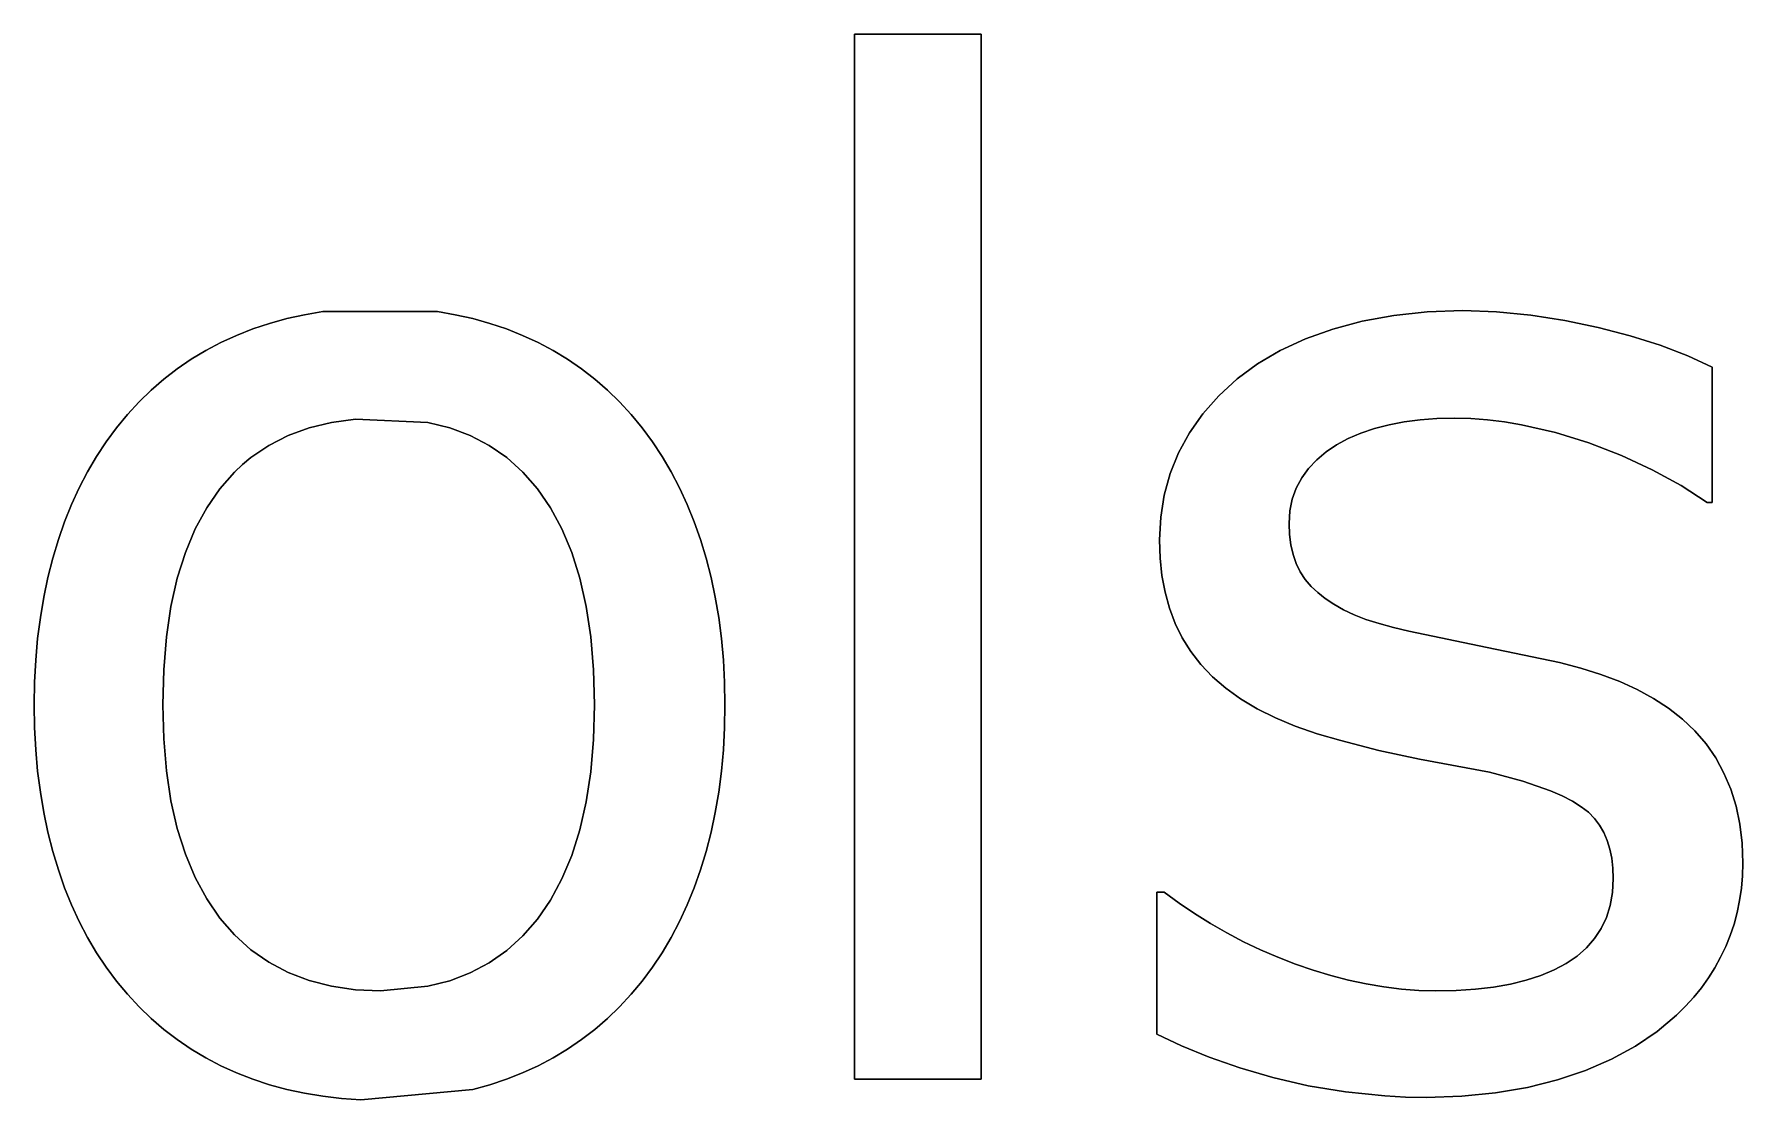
# Model space of a CAD drawing. Extents: x -216 to 0, y 0 to 300.
# Drawn here: x -78.54 to -59.69, y 88.72 to 100.47 of the extents above; entities that cross this region are included whole.
import ezdxf

# ---------------------------------------------------------------- set-up
doc = ezdxf.new("R2010")
doc.units = 0

msp = doc.modelspace()

# ---------------------------------------------------------------- linework, layer by layer
at = {"layer": 'layer0'}
for points in [[(-69.493, 100.469, 0), (-68.096, 100.469, 0)], [(-69.493, 88.943, 0), (-69.493, 100.469, 0)], [(-68.096, 100.469, 0), (-69.493, 100.469, 0)], [(-69.493, 100.469, 0), (-69.493, 88.943, 0)], [(-68.096, 100.469, 0), (-68.096, 88.943, 0)], [(-68.096, 88.943, 0), (-68.096, 100.469, 0)], [(-76.131, 97.218, 0), (-75.946, 97.279, 0)], [(-75.946, 97.279, 0), (-76.131, 97.218, 0)], [(-75.946, 97.279, 0), (-75.756, 97.332, 0)], [(-75.756, 97.332, 0), (-75.946, 97.279, 0)], [(-75.756, 97.332, 0), (-75.56, 97.375, 0)], [(-75.56, 97.375, 0), (-75.756, 97.332, 0)], [(-75.56, 97.375, 0), (-75.358, 97.409, 0)], [(-75.358, 97.409, 0), (-75.56, 97.375, 0)], [(-75.358, 97.409, 0), (-74.094, 97.409, 0)], [(-74.094, 97.409, 0), (-75.358, 97.409, 0)], [(-74.094, 97.409, 0), (-73.896, 97.375, 0)], [(-73.896, 97.375, 0), (-74.094, 97.409, 0)], [(-73.896, 97.375, 0), (-73.702, 97.332, 0)], [(-73.702, 97.332, 0), (-73.896, 97.375, 0)], [(-73.702, 97.332, 0), (-73.514, 97.279, 0)], [(-73.514, 97.279, 0), (-73.702, 97.332, 0)], [(-73.514, 97.279, 0), (-73.331, 97.218, 0)], [(-73.331, 97.218, 0), (-73.514, 97.279, 0)], [(-64.217, 97.216, 0), (-63.892, 97.303, 0)], [(-63.892, 97.303, 0), (-64.217, 97.216, 0)], [(-63.892, 97.303, 0), (-63.544, 97.367, 0)], [(-63.544, 97.367, 0), (-63.892, 97.303, 0)], [(-63.544, 97.367, 0), (-63.174, 97.407, 0)], [(-63.174, 97.407, 0), (-63.544, 97.367, 0)], [(-63.174, 97.407, 0), (-62.783, 97.421, 0)], [(-62.783, 97.421, 0), (-63.174, 97.407, 0)], [(-62.783, 97.421, 0), (-62.41, 97.408, 0)], [(-62.41, 97.408, 0), (-62.783, 97.421, 0)], [(-62.41, 97.408, 0), (-62.032, 97.371, 0)], [(-62.032, 97.371, 0), (-62.41, 97.408, 0)], [(-62.032, 97.371, 0), (-61.656, 97.312, 0)], [(-61.656, 97.312, 0), (-62.032, 97.371, 0)], [(-61.656, 97.312, 0), (-61.288, 97.235, 0)], [(-61.288, 97.235, 0), (-61.656, 97.312, 0)], [(-76.482, 97.068, 0), (-76.309, 97.147, 0)], [(-76.309, 97.147, 0), (-76.482, 97.068, 0)], [(-76.309, 97.147, 0), (-76.131, 97.218, 0)], [(-76.131, 97.218, 0), (-76.309, 97.147, 0)], [(-73.331, 97.218, 0), (-73.154, 97.147, 0)], [(-73.154, 97.147, 0), (-73.331, 97.218, 0)], [(-73.154, 97.147, 0), (-72.983, 97.068, 0)], [(-72.983, 97.068, 0), (-73.154, 97.147, 0)], [(-64.795, 96.979, 0), (-64.519, 97.107, 0)], [(-64.519, 97.107, 0), (-64.795, 96.979, 0)], [(-64.519, 97.107, 0), (-64.217, 97.216, 0)], [(-64.217, 97.216, 0), (-64.519, 97.107, 0)], [(-61.288, 97.235, 0), (-60.936, 97.143, 0)], [(-60.936, 97.143, 0), (-61.288, 97.235, 0)], [(-60.936, 97.143, 0), (-60.604, 97.037, 0)], [(-60.604, 97.037, 0), (-60.936, 97.143, 0)], [(-76.809, 96.883, 0), (-76.649, 96.98, 0)], [(-76.649, 96.98, 0), (-76.809, 96.883, 0)], [(-76.649, 96.98, 0), (-76.482, 97.068, 0)], [(-76.482, 97.068, 0), (-76.649, 96.98, 0)], [(-72.983, 97.068, 0), (-72.818, 96.98, 0)], [(-72.818, 96.98, 0), (-72.983, 97.068, 0)], [(-72.818, 96.98, 0), (-72.658, 96.883, 0)], [(-72.658, 96.883, 0), (-72.818, 96.98, 0)], [(-65.046, 96.832, 0), (-64.795, 96.979, 0)], [(-64.795, 96.979, 0), (-65.046, 96.832, 0)], [(-60.604, 97.037, 0), (-60.301, 96.92, 0)], [(-60.301, 96.92, 0), (-60.604, 97.037, 0)], [(-60.301, 96.92, 0), (-60.032, 96.796, 0)], [(-60.032, 96.796, 0), (-60.301, 96.92, 0)], [(-77.11, 96.664, 0), (-76.963, 96.778, 0)], [(-76.963, 96.778, 0), (-77.11, 96.664, 0)], [(-76.963, 96.778, 0), (-76.809, 96.883, 0)], [(-76.809, 96.883, 0), (-76.963, 96.778, 0)], [(-72.658, 96.883, 0), (-72.505, 96.778, 0)], [(-72.505, 96.778, 0), (-72.658, 96.883, 0)], [(-72.505, 96.778, 0), (-72.358, 96.664, 0)], [(-72.358, 96.664, 0), (-72.505, 96.778, 0)], [(-65.27, 96.669, 0), (-65.046, 96.832, 0)], [(-65.046, 96.832, 0), (-65.27, 96.669, 0)], [(-60.032, 96.796, 0), (-60.032, 95.304, 0)], [(-60.032, 95.304, 0), (-60.032, 96.796, 0)], [(-77.385, 96.412, 0), (-77.251, 96.542, 0)], [(-77.251, 96.542, 0), (-77.385, 96.412, 0)], [(-77.251, 96.542, 0), (-77.11, 96.664, 0)], [(-77.11, 96.664, 0), (-77.251, 96.542, 0)], [(-72.358, 96.664, 0), (-72.218, 96.542, 0)], [(-72.218, 96.542, 0), (-72.358, 96.664, 0)], [(-72.218, 96.542, 0), (-72.084, 96.412, 0)], [(-72.084, 96.412, 0), (-72.218, 96.542, 0)], [(-65.474, 96.481, 0), (-65.27, 96.669, 0)], [(-65.27, 96.669, 0), (-65.474, 96.481, 0)], [(-77.513, 96.274, 0), (-77.385, 96.412, 0)], [(-77.385, 96.412, 0), (-77.513, 96.274, 0)], [(-72.084, 96.412, 0), (-71.956, 96.274, 0)], [(-71.956, 96.274, 0), (-72.084, 96.412, 0)], [(-65.65, 96.281, 0), (-65.474, 96.481, 0)], [(-65.474, 96.481, 0), (-65.65, 96.281, 0)], [(-77.633, 96.128, 0), (-77.513, 96.274, 0)], [(-77.513, 96.274, 0), (-77.633, 96.128, 0)], [(-75.509, 96.127, 0), (-75.262, 96.187, 0)], [(-75.262, 96.187, 0), (-75.509, 96.127, 0)], [(-75.262, 96.187, 0), (-74.999, 96.223, 0)], [(-74.999, 96.223, 0), (-75.262, 96.187, 0)], [(-74.999, 96.223, 0), (-74.198, 96.187, 0)], [(-74.198, 96.187, 0), (-74.999, 96.223, 0)], [(-74.198, 96.187, 0), (-73.957, 96.127, 0)], [(-73.957, 96.127, 0), (-74.198, 96.187, 0)], [(-71.956, 96.274, 0), (-71.836, 96.128, 0)], [(-71.836, 96.128, 0), (-71.956, 96.274, 0)], [(-65.797, 96.071, 0), (-65.65, 96.281, 0)], [(-65.65, 96.281, 0), (-65.797, 96.071, 0)], [(-63.596, 96.161, 0), (-63.756, 96.119, 0)], [(-63.756, 96.119, 0), (-63.596, 96.161, 0)], [(-63.428, 96.193, 0), (-63.596, 96.161, 0)], [(-63.596, 96.161, 0), (-63.428, 96.193, 0)], [(-63.252, 96.217, 0), (-63.428, 96.193, 0)], [(-63.428, 96.193, 0), (-63.252, 96.217, 0)], [(-63.068, 96.231, 0), (-63.252, 96.217, 0)], [(-63.252, 96.217, 0), (-63.068, 96.231, 0)], [(-62.879, 96.235, 0), (-63.068, 96.231, 0)], [(-63.068, 96.231, 0), (-62.879, 96.235, 0)], [(-62.695, 96.23, 0), (-62.879, 96.235, 0)], [(-62.879, 96.235, 0), (-62.695, 96.23, 0)], [(-62.509, 96.216, 0), (-62.695, 96.23, 0)], [(-62.695, 96.23, 0), (-62.509, 96.216, 0)], [(-62.322, 96.193, 0), (-62.509, 96.216, 0)], [(-62.509, 96.216, 0), (-62.322, 96.193, 0)], [(-62.134, 96.161, 0), (-62.322, 96.193, 0)], [(-62.322, 96.193, 0), (-62.134, 96.161, 0)], [(-61.759, 96.075, 0), (-62.134, 96.161, 0)], [(-62.134, 96.161, 0), (-61.759, 96.075, 0)], [(-77.853, 95.812, 0), (-77.747, 95.974, 0)], [(-77.747, 95.974, 0), (-77.853, 95.812, 0)], [(-77.747, 95.974, 0), (-77.633, 96.128, 0)], [(-77.633, 96.128, 0), (-77.747, 95.974, 0)], [(-75.954, 95.932, 0), (-75.74, 96.042, 0)], [(-75.74, 96.042, 0), (-75.954, 95.932, 0)], [(-75.74, 96.042, 0), (-75.509, 96.127, 0)], [(-75.509, 96.127, 0), (-75.74, 96.042, 0)], [(-73.957, 96.127, 0), (-73.732, 96.042, 0)], [(-73.732, 96.042, 0), (-73.957, 96.127, 0)], [(-73.732, 96.042, 0), (-73.522, 95.932, 0)], [(-73.522, 95.932, 0), (-73.732, 96.042, 0)], [(-71.836, 96.128, 0), (-71.722, 95.974, 0)], [(-71.722, 95.974, 0), (-71.836, 96.128, 0)], [(-71.722, 95.974, 0), (-71.615, 95.812, 0)], [(-71.615, 95.812, 0), (-71.722, 95.974, 0)], [(-65.917, 95.852, 0), (-65.797, 96.071, 0)], [(-65.797, 96.071, 0), (-65.917, 95.852, 0)], [(-64.045, 96.008, 0), (-64.174, 95.939, 0)], [(-64.174, 95.939, 0), (-64.045, 96.008, 0)], [(-63.906, 96.068, 0), (-64.045, 96.008, 0)], [(-64.045, 96.008, 0), (-63.906, 96.068, 0)], [(-63.756, 96.119, 0), (-63.906, 96.068, 0)], [(-63.906, 96.068, 0), (-63.756, 96.119, 0)], [(-61.39, 95.96, 0), (-61.759, 96.075, 0)], [(-61.759, 96.075, 0), (-61.39, 95.96, 0)], [(-61.033, 95.822, 0), (-61.39, 95.96, 0)], [(-61.39, 95.96, 0), (-61.033, 95.822, 0)], [(-77.953, 95.643, 0), (-77.853, 95.812, 0)], [(-77.853, 95.812, 0), (-77.953, 95.643, 0)], [(-76.243, 95.721, 0), (-76.151, 95.798, 0)], [(-76.151, 95.798, 0), (-76.243, 95.721, 0)], [(-76.151, 95.798, 0), (-75.954, 95.932, 0)], [(-75.954, 95.932, 0), (-76.151, 95.798, 0)], [(-73.522, 95.932, 0), (-73.328, 95.798, 0)], [(-73.328, 95.798, 0), (-73.522, 95.932, 0)], [(-73.328, 95.798, 0), (-73.15, 95.639, 0)], [(-73.15, 95.639, 0), (-73.328, 95.798, 0)], [(-71.615, 95.812, 0), (-71.516, 95.643, 0)], [(-71.516, 95.643, 0), (-71.615, 95.812, 0)], [(-66.01, 95.623, 0), (-65.917, 95.852, 0)], [(-65.917, 95.852, 0), (-66.01, 95.623, 0)], [(-64.394, 95.774, 0), (-64.483, 95.679, 0)], [(-64.483, 95.679, 0), (-64.394, 95.774, 0)], [(-64.29, 95.861, 0), (-64.394, 95.774, 0)], [(-64.394, 95.774, 0), (-64.29, 95.861, 0)], [(-64.174, 95.939, 0), (-64.29, 95.861, 0)], [(-64.29, 95.861, 0), (-64.174, 95.939, 0)], [(-60.692, 95.664, 0), (-61.033, 95.822, 0)], [(-61.033, 95.822, 0), (-60.692, 95.664, 0)], [(-78.044, 95.467, 0), (-77.953, 95.643, 0)], [(-77.953, 95.643, 0), (-78.044, 95.467, 0)], [(-76.494, 95.455, 0), (-76.331, 95.639, 0)], [(-76.331, 95.639, 0), (-76.494, 95.455, 0)], [(-76.331, 95.639, 0), (-76.243, 95.721, 0)], [(-76.243, 95.721, 0), (-76.331, 95.639, 0)], [(-73.15, 95.639, 0), (-72.99, 95.455, 0)], [(-72.99, 95.455, 0), (-73.15, 95.639, 0)], [(-71.516, 95.643, 0), (-71.423, 95.467, 0)], [(-71.423, 95.467, 0), (-71.516, 95.643, 0)], [(-66.076, 95.386, 0), (-66.01, 95.623, 0)], [(-66.01, 95.623, 0), (-66.076, 95.386, 0)], [(-64.559, 95.575, 0), (-64.619, 95.462, 0)], [(-64.619, 95.462, 0), (-64.559, 95.575, 0)], [(-64.483, 95.679, 0), (-64.559, 95.575, 0)], [(-64.559, 95.575, 0), (-64.483, 95.679, 0)], [(-60.374, 95.49, 0), (-60.692, 95.664, 0)], [(-60.692, 95.664, 0), (-60.374, 95.49, 0)], [(-78.129, 95.283, 0), (-78.044, 95.467, 0)], [(-78.044, 95.467, 0), (-78.129, 95.283, 0)], [(-76.639, 95.246, 0), (-76.494, 95.455, 0)], [(-76.494, 95.455, 0), (-76.639, 95.246, 0)], [(-72.99, 95.455, 0), (-72.846, 95.246, 0)], [(-72.846, 95.246, 0), (-72.99, 95.455, 0)], [(-71.423, 95.467, 0), (-71.338, 95.283, 0)], [(-71.338, 95.283, 0), (-71.423, 95.467, 0)], [(-66.115, 95.142, 0), (-66.076, 95.386, 0)], [(-66.076, 95.386, 0), (-66.115, 95.142, 0)], [(-64.619, 95.462, 0), (-64.663, 95.34, 0)], [(-64.663, 95.34, 0), (-64.619, 95.462, 0)], [(-60.085, 95.304, 0), (-60.374, 95.49, 0)], [(-60.374, 95.49, 0), (-60.085, 95.304, 0)], [(-78.206, 95.092, 0), (-78.129, 95.283, 0)], [(-78.129, 95.283, 0), (-78.206, 95.092, 0)], [(-76.765, 95.012, 0), (-76.639, 95.246, 0)], [(-76.639, 95.246, 0), (-76.765, 95.012, 0)], [(-72.846, 95.246, 0), (-72.72, 95.012, 0)], [(-72.72, 95.012, 0), (-72.846, 95.246, 0)], [(-71.338, 95.283, 0), (-71.261, 95.092, 0)], [(-71.261, 95.092, 0), (-71.338, 95.283, 0)], [(-64.69, 95.21, 0), (-64.699, 95.071, 0)], [(-64.699, 95.071, 0), (-64.69, 95.21, 0)], [(-64.663, 95.34, 0), (-64.69, 95.21, 0)], [(-64.69, 95.21, 0), (-64.663, 95.34, 0)], [(-60.032, 95.304, 0), (-60.085, 95.304, 0)], [(-60.085, 95.304, 0), (-60.032, 95.304, 0)], [(-78.275, 94.894, 0), (-78.206, 95.092, 0)], [(-78.206, 95.092, 0), (-78.275, 94.894, 0)], [(-76.873, 94.752, 0), (-76.765, 95.012, 0)], [(-76.765, 95.012, 0), (-76.873, 94.752, 0)], [(-72.72, 95.012, 0), (-72.612, 94.752, 0)], [(-72.612, 94.752, 0), (-72.72, 95.012, 0)], [(-71.261, 95.092, 0), (-71.191, 94.894, 0)], [(-71.191, 94.894, 0), (-71.261, 95.092, 0)], [(-66.128, 94.891, 0), (-66.115, 95.142, 0)], [(-66.115, 95.142, 0), (-66.128, 94.891, 0)], [(-64.699, 95.071, 0), (-64.694, 94.951, 0)], [(-64.694, 94.951, 0), (-64.699, 95.071, 0)], [(-78.337, 94.689, 0), (-78.275, 94.894, 0)], [(-78.275, 94.894, 0), (-78.337, 94.689, 0)], [(-71.191, 94.894, 0), (-71.129, 94.689, 0)], [(-71.129, 94.689, 0), (-71.191, 94.894, 0)], [(-66.121, 94.691, 0), (-66.128, 94.891, 0)], [(-66.128, 94.891, 0), (-66.121, 94.691, 0)], [(-64.694, 94.951, 0), (-64.679, 94.838, 0)], [(-64.679, 94.838, 0), (-64.694, 94.951, 0)], [(-64.679, 94.838, 0), (-64.654, 94.731, 0)], [(-64.654, 94.731, 0), (-64.679, 94.838, 0)], [(-78.391, 94.477, 0), (-78.337, 94.689, 0)], [(-78.337, 94.689, 0), (-78.391, 94.477, 0)], [(-76.963, 94.467, 0), (-76.873, 94.752, 0)], [(-76.873, 94.752, 0), (-76.963, 94.467, 0)], [(-72.612, 94.752, 0), (-72.523, 94.467, 0)], [(-72.523, 94.467, 0), (-72.612, 94.752, 0)], [(-71.129, 94.689, 0), (-71.075, 94.477, 0)], [(-71.075, 94.477, 0), (-71.129, 94.689, 0)], [(-66.101, 94.498, 0), (-66.121, 94.691, 0)], [(-66.121, 94.691, 0), (-66.101, 94.498, 0)], [(-64.654, 94.731, 0), (-64.62, 94.631, 0)], [(-64.62, 94.631, 0), (-64.654, 94.731, 0)], [(-64.62, 94.631, 0), (-64.575, 94.538, 0)], [(-64.575, 94.538, 0), (-64.62, 94.631, 0)], [(-78.436, 94.259, 0), (-78.391, 94.477, 0)], [(-78.391, 94.477, 0), (-78.436, 94.259, 0)], [(-77.033, 94.157, 0), (-76.963, 94.467, 0)], [(-76.963, 94.467, 0), (-77.033, 94.157, 0)], [(-72.523, 94.467, 0), (-72.453, 94.157, 0)], [(-72.453, 94.157, 0), (-72.523, 94.467, 0)], [(-71.075, 94.477, 0), (-71.029, 94.259, 0)], [(-71.029, 94.259, 0), (-71.075, 94.477, 0)], [(-66.067, 94.314, 0), (-66.101, 94.498, 0)], [(-66.101, 94.498, 0), (-66.067, 94.314, 0)], [(-64.575, 94.538, 0), (-64.52, 94.454, 0)], [(-64.52, 94.454, 0), (-64.575, 94.538, 0)], [(-64.52, 94.454, 0), (-64.456, 94.377, 0)], [(-64.456, 94.377, 0), (-64.52, 94.454, 0)], [(-78.474, 94.034, 0), (-78.436, 94.259, 0)], [(-78.436, 94.259, 0), (-78.474, 94.034, 0)], [(-71.029, 94.259, 0), (-70.991, 94.034, 0)], [(-70.991, 94.034, 0), (-71.029, 94.259, 0)], [(-66.019, 94.138, 0), (-66.067, 94.314, 0)], [(-66.067, 94.314, 0), (-66.019, 94.138, 0)], [(-64.456, 94.377, 0), (-64.381, 94.309, 0)], [(-64.381, 94.309, 0), (-64.456, 94.377, 0)], [(-64.381, 94.309, 0), (-64.3, 94.243, 0)], [(-64.3, 94.243, 0), (-64.381, 94.309, 0)], [(-77.083, 93.821, 0), (-77.033, 94.157, 0)], [(-77.033, 94.157, 0), (-77.083, 93.821, 0)], [(-72.453, 94.157, 0), (-72.402, 93.821, 0)], [(-72.402, 93.821, 0), (-72.453, 94.157, 0)], [(-65.956, 93.97, 0), (-66.019, 94.138, 0)], [(-66.019, 94.138, 0), (-65.956, 93.97, 0)], [(-64.3, 94.243, 0), (-64.206, 94.181, 0)], [(-64.206, 94.181, 0), (-64.3, 94.243, 0)], [(-64.206, 94.181, 0), (-64.1, 94.121, 0)], [(-64.1, 94.121, 0), (-64.206, 94.181, 0)], [(-64.1, 94.121, 0), (-63.982, 94.066, 0)], [(-63.982, 94.066, 0), (-64.1, 94.121, 0)], [(-63.982, 94.066, 0), (-63.85, 94.014, 0)], [(-63.85, 94.014, 0), (-63.982, 94.066, 0)], [(-78.504, 93.803, 0), (-78.474, 94.034, 0)], [(-78.474, 94.034, 0), (-78.504, 93.803, 0)], [(-70.991, 94.034, 0), (-70.961, 93.803, 0)], [(-70.961, 93.803, 0), (-70.991, 94.034, 0)], [(-65.877, 93.81, 0), (-65.956, 93.97, 0)], [(-65.956, 93.97, 0), (-65.877, 93.81, 0)], [(-63.85, 94.014, 0), (-63.706, 93.967, 0)], [(-63.706, 93.967, 0), (-63.85, 94.014, 0)], [(-63.706, 93.967, 0), (-63.548, 93.924, 0)], [(-63.548, 93.924, 0), (-63.706, 93.967, 0)], [(-63.548, 93.924, 0), (-63.376, 93.886, 0)], [(-63.376, 93.886, 0), (-63.548, 93.924, 0)], [(-63.376, 93.886, 0), (-62.513, 93.703, 0)], [(-62.513, 93.703, 0), (-63.376, 93.886, 0)], [(-78.525, 93.565, 0), (-78.504, 93.803, 0)], [(-78.504, 93.803, 0), (-78.525, 93.565, 0)], [(-77.113, 93.459, 0), (-77.083, 93.821, 0)], [(-77.083, 93.821, 0), (-77.113, 93.459, 0)], [(-72.402, 93.821, 0), (-72.372, 93.459, 0)], [(-72.372, 93.459, 0), (-72.402, 93.821, 0)], [(-70.961, 93.803, 0), (-70.939, 93.565, 0)], [(-70.939, 93.565, 0), (-70.961, 93.803, 0)], [(-65.782, 93.659, 0), (-65.877, 93.81, 0)], [(-65.877, 93.81, 0), (-65.782, 93.659, 0)], [(-62.513, 93.703, 0), (-61.714, 93.537, 0)], [(-61.714, 93.537, 0), (-62.513, 93.703, 0)], [(-78.538, 93.321, 0), (-78.525, 93.565, 0)], [(-78.525, 93.565, 0), (-78.538, 93.321, 0)], [(-70.939, 93.565, 0), (-70.926, 93.321, 0)], [(-70.926, 93.321, 0), (-70.939, 93.565, 0)], [(-65.671, 93.515, 0), (-65.782, 93.659, 0)], [(-65.782, 93.659, 0), (-65.671, 93.515, 0)], [(-65.543, 93.381, 0), (-65.671, 93.515, 0)], [(-65.671, 93.515, 0), (-65.543, 93.381, 0)], [(-61.714, 93.537, 0), (-61.479, 93.477, 0)], [(-61.479, 93.477, 0), (-61.714, 93.537, 0)], [(-78.542, 93.071, 0), (-78.538, 93.321, 0)], [(-78.538, 93.321, 0), (-78.542, 93.071, 0)], [(-77.124, 93.071, 0), (-77.113, 93.459, 0)], [(-77.113, 93.459, 0), (-77.124, 93.071, 0)], [(-72.372, 93.459, 0), (-72.361, 93.071, 0)], [(-72.361, 93.071, 0), (-72.372, 93.459, 0)], [(-70.926, 93.321, 0), (-70.922, 93.071, 0)], [(-70.922, 93.071, 0), (-70.926, 93.321, 0)], [(-65.397, 93.255, 0), (-65.543, 93.381, 0)], [(-65.543, 93.381, 0), (-65.397, 93.255, 0)], [(-61.479, 93.477, 0), (-61.258, 93.407, 0)], [(-61.258, 93.407, 0), (-61.479, 93.477, 0)], [(-61.258, 93.407, 0), (-61.051, 93.329, 0)], [(-61.051, 93.329, 0), (-61.258, 93.407, 0)], [(-61.051, 93.329, 0), (-60.857, 93.24, 0)], [(-60.857, 93.24, 0), (-61.051, 93.329, 0)], [(-65.234, 93.137, 0), (-65.397, 93.255, 0)], [(-65.397, 93.255, 0), (-65.234, 93.137, 0)], [(-65.052, 93.028, 0), (-65.234, 93.137, 0)], [(-65.234, 93.137, 0), (-65.052, 93.028, 0)], [(-60.857, 93.24, 0), (-60.678, 93.142, 0)], [(-60.678, 93.142, 0), (-60.857, 93.24, 0)], [(-60.678, 93.142, 0), (-60.512, 93.034, 0)], [(-60.512, 93.034, 0), (-60.678, 93.142, 0)], [(-78.538, 92.821, 0), (-78.542, 93.071, 0)], [(-78.542, 93.071, 0), (-78.538, 92.821, 0)], [(-77.113, 92.695, 0), (-77.124, 93.071, 0)], [(-77.124, 93.071, 0), (-77.113, 92.695, 0)], [(-72.361, 93.071, 0), (-72.372, 92.69, 0)], [(-72.372, 92.69, 0), (-72.361, 93.071, 0)], [(-70.922, 93.071, 0), (-70.926, 92.821, 0)], [(-70.926, 92.821, 0), (-70.922, 93.071, 0)], [(-64.85, 92.928, 0), (-65.052, 93.028, 0)], [(-65.052, 93.028, 0), (-64.85, 92.928, 0)], [(-64.63, 92.836, 0), (-64.85, 92.928, 0)], [(-64.85, 92.928, 0), (-64.63, 92.836, 0)], [(-60.512, 93.034, 0), (-60.36, 92.915, 0)], [(-60.36, 92.915, 0), (-60.512, 93.034, 0)], [(-78.525, 92.577, 0), (-78.538, 92.821, 0)], [(-78.538, 92.821, 0), (-78.525, 92.577, 0)], [(-70.926, 92.821, 0), (-70.939, 92.577, 0)], [(-70.939, 92.577, 0), (-70.926, 92.821, 0)], [(-64.389, 92.753, 0), (-64.63, 92.836, 0)], [(-64.63, 92.836, 0), (-64.389, 92.753, 0)], [(-64.127, 92.679, 0), (-64.389, 92.753, 0)], [(-64.389, 92.753, 0), (-64.127, 92.679, 0)], [(-60.36, 92.915, 0), (-60.222, 92.785, 0)], [(-60.222, 92.785, 0), (-60.36, 92.915, 0)], [(-60.222, 92.785, 0), (-60.099, 92.641, 0)], [(-60.099, 92.641, 0), (-60.222, 92.785, 0)], [(-78.504, 92.34, 0), (-78.525, 92.577, 0)], [(-78.525, 92.577, 0), (-78.504, 92.34, 0)], [(-77.083, 92.343, 0), (-77.113, 92.695, 0)], [(-77.113, 92.695, 0), (-77.083, 92.343, 0)], [(-72.372, 92.69, 0), (-72.402, 92.334, 0)], [(-72.402, 92.334, 0), (-72.372, 92.69, 0)], [(-70.939, 92.577, 0), (-70.961, 92.34, 0)], [(-70.961, 92.34, 0), (-70.939, 92.577, 0)], [(-63.707, 92.568, 0), (-64.127, 92.679, 0)], [(-64.127, 92.679, 0), (-63.707, 92.568, 0)], [(-63.26, 92.473, 0), (-63.707, 92.568, 0)], [(-63.707, 92.568, 0), (-63.26, 92.473, 0)], [(-60.099, 92.641, 0), (-59.992, 92.486, 0)], [(-59.992, 92.486, 0), (-60.099, 92.641, 0)], [(-62.487, 92.33, 0), (-63.26, 92.473, 0)], [(-63.26, 92.473, 0), (-62.487, 92.33, 0)], [(-59.992, 92.486, 0), (-59.901, 92.319, 0)], [(-59.901, 92.319, 0), (-59.992, 92.486, 0)], [(-78.474, 92.109, 0), (-78.504, 92.34, 0)], [(-78.504, 92.34, 0), (-78.474, 92.109, 0)], [(-77.033, 92.014, 0), (-77.083, 92.343, 0)], [(-77.083, 92.343, 0), (-77.033, 92.014, 0)], [(-72.402, 92.334, 0), (-72.453, 92.002, 0)], [(-72.453, 92.002, 0), (-72.402, 92.334, 0)], [(-70.961, 92.34, 0), (-70.991, 92.109, 0)], [(-70.991, 92.109, 0), (-70.961, 92.34, 0)], [(-62.12, 92.231, 0), (-62.487, 92.33, 0)], [(-62.487, 92.33, 0), (-62.12, 92.231, 0)], [(-61.815, 92.124, 0), (-62.12, 92.231, 0)], [(-62.12, 92.231, 0), (-61.815, 92.124, 0)], [(-59.901, 92.319, 0), (-59.827, 92.142, 0)], [(-59.827, 92.142, 0), (-59.901, 92.319, 0)], [(-78.436, 91.884, 0), (-78.474, 92.109, 0)], [(-78.474, 92.109, 0), (-78.436, 91.884, 0)], [(-76.963, 91.708, 0), (-77.033, 92.014, 0)], [(-77.033, 92.014, 0), (-76.963, 91.708, 0)], [(-72.453, 92.002, 0), (-72.523, 91.694, 0)], [(-72.523, 91.694, 0), (-72.453, 92.002, 0)], [(-70.991, 92.109, 0), (-71.029, 91.884, 0)], [(-71.029, 91.884, 0), (-70.991, 92.109, 0)], [(-61.686, 92.067, 0), (-61.815, 92.124, 0)], [(-61.815, 92.124, 0), (-61.686, 92.067, 0)], [(-61.573, 92.009, 0), (-61.686, 92.067, 0)], [(-61.686, 92.067, 0), (-61.573, 92.009, 0)], [(-61.477, 91.948, 0), (-61.573, 92.009, 0)], [(-61.573, 92.009, 0), (-61.477, 91.948, 0)], [(-59.827, 92.142, 0), (-59.768, 91.954, 0)], [(-59.768, 91.954, 0), (-59.827, 92.142, 0)], [(-78.391, 91.666, 0), (-78.436, 91.884, 0)], [(-78.436, 91.884, 0), (-78.391, 91.666, 0)], [(-71.029, 91.884, 0), (-71.075, 91.666, 0)], [(-71.075, 91.666, 0), (-71.029, 91.884, 0)], [(-61.397, 91.886, 0), (-61.477, 91.948, 0)], [(-61.477, 91.948, 0), (-61.397, 91.886, 0)], [(-61.33, 91.819, 0), (-61.397, 91.886, 0)], [(-61.397, 91.886, 0), (-61.33, 91.819, 0)], [(-61.274, 91.745, 0), (-61.33, 91.819, 0)], [(-61.33, 91.819, 0), (-61.274, 91.745, 0)], [(-59.768, 91.954, 0), (-59.727, 91.755, 0)], [(-59.727, 91.755, 0), (-59.768, 91.954, 0)], [(-78.337, 91.455, 0), (-78.391, 91.666, 0)], [(-78.391, 91.666, 0), (-78.337, 91.455, 0)], [(-76.873, 91.425, 0), (-76.963, 91.708, 0)], [(-76.963, 91.708, 0), (-76.873, 91.425, 0)], [(-72.523, 91.694, 0), (-72.612, 91.411, 0)], [(-72.612, 91.411, 0), (-72.523, 91.694, 0)], [(-71.075, 91.666, 0), (-71.129, 91.455, 0)], [(-71.129, 91.455, 0), (-71.075, 91.666, 0)], [(-61.226, 91.664, 0), (-61.274, 91.745, 0)], [(-61.274, 91.745, 0), (-61.226, 91.664, 0)], [(-61.188, 91.576, 0), (-61.226, 91.664, 0)], [(-61.226, 91.664, 0), (-61.188, 91.576, 0)], [(-59.727, 91.755, 0), (-59.701, 91.545, 0)], [(-59.701, 91.545, 0), (-59.727, 91.755, 0)], [(-78.275, 91.251, 0), (-78.337, 91.455, 0)], [(-78.337, 91.455, 0), (-78.275, 91.251, 0)], [(-76.765, 91.166, 0), (-76.873, 91.425, 0)], [(-76.873, 91.425, 0), (-76.765, 91.166, 0)], [(-71.129, 91.455, 0), (-71.191, 91.251, 0)], [(-71.191, 91.251, 0), (-71.129, 91.455, 0)], [(-61.159, 91.481, 0), (-61.188, 91.576, 0)], [(-61.188, 91.576, 0), (-61.159, 91.481, 0)], [(-61.138, 91.38, 0), (-61.159, 91.481, 0)], [(-61.159, 91.481, 0), (-61.138, 91.38, 0)], [(-59.701, 91.545, 0), (-59.693, 91.325, 0)], [(-59.693, 91.325, 0), (-59.701, 91.545, 0)], [(-78.206, 91.054, 0), (-78.275, 91.251, 0)], [(-78.275, 91.251, 0), (-78.206, 91.054, 0)], [(-72.612, 91.411, 0), (-72.72, 91.152, 0)], [(-72.72, 91.152, 0), (-72.612, 91.411, 0)], [(-71.191, 91.251, 0), (-71.261, 91.054, 0)], [(-71.261, 91.054, 0), (-71.191, 91.251, 0)], [(-61.126, 91.271, 0), (-61.138, 91.38, 0)], [(-61.138, 91.38, 0), (-61.126, 91.271, 0)], [(-61.122, 91.155, 0), (-61.126, 91.271, 0)], [(-61.126, 91.271, 0), (-61.122, 91.155, 0)], [(-59.693, 91.325, 0), (-59.697, 91.185, 0)], [(-59.697, 91.185, 0), (-59.693, 91.325, 0)], [(-78.129, 90.864, 0), (-78.206, 91.054, 0)], [(-78.206, 91.054, 0), (-78.129, 90.864, 0)], [(-76.639, 90.931, 0), (-76.765, 91.166, 0)], [(-76.765, 91.166, 0), (-76.639, 90.931, 0)], [(-72.72, 91.152, 0), (-72.846, 90.918, 0)], [(-72.846, 90.918, 0), (-72.72, 91.152, 0)], [(-71.261, 91.054, 0), (-71.338, 90.864, 0)], [(-71.338, 90.864, 0), (-71.261, 91.054, 0)], [(-61.13, 91.002, 0), (-61.122, 91.155, 0)], [(-61.122, 91.155, 0), (-61.13, 91.002, 0)], [(-59.709, 91.048, 0), (-59.728, 90.914, 0)], [(-59.728, 90.914, 0), (-59.709, 91.048, 0)], [(-59.697, 91.185, 0), (-59.709, 91.048, 0)], [(-59.709, 91.048, 0), (-59.697, 91.185, 0)], [(-78.044, 90.681, 0), (-78.129, 90.864, 0)], [(-78.129, 90.864, 0), (-78.044, 90.681, 0)], [(-76.494, 90.72, 0), (-76.639, 90.931, 0)], [(-76.639, 90.931, 0), (-76.494, 90.72, 0)], [(-72.846, 90.918, 0), (-72.99, 90.708, 0)], [(-72.99, 90.708, 0), (-72.846, 90.918, 0)], [(-71.338, 90.864, 0), (-71.423, 90.681, 0)], [(-71.423, 90.681, 0), (-71.338, 90.864, 0)], [(-66.159, 89.441, 0), (-66.159, 91.007, 0)], [(-66.159, 91.007, 0), (-66.075, 91.007, 0)], [(-66.075, 91.007, 0), (-66.159, 91.007, 0)], [(-66.159, 91.007, 0), (-66.159, 89.441, 0)], [(-66.075, 91.007, 0), (-65.911, 90.885, 0)], [(-65.911, 90.885, 0), (-66.075, 91.007, 0)], [(-65.911, 90.885, 0), (-65.741, 90.769, 0)], [(-65.741, 90.769, 0), (-65.911, 90.885, 0)], [(-61.197, 90.727, 0), (-61.155, 90.859, 0)], [(-61.155, 90.859, 0), (-61.197, 90.727, 0)], [(-61.155, 90.859, 0), (-61.13, 91.002, 0)], [(-61.13, 91.002, 0), (-61.155, 90.859, 0)], [(-59.728, 90.914, 0), (-59.755, 90.782, 0)], [(-59.755, 90.782, 0), (-59.728, 90.914, 0)], [(-77.953, 90.505, 0), (-78.044, 90.681, 0)], [(-78.044, 90.681, 0), (-77.953, 90.505, 0)], [(-76.331, 90.533, 0), (-76.494, 90.72, 0)], [(-76.494, 90.72, 0), (-76.331, 90.533, 0)], [(-72.99, 90.708, 0), (-73.15, 90.523, 0)], [(-73.15, 90.523, 0), (-72.99, 90.708, 0)], [(-71.423, 90.681, 0), (-71.516, 90.505, 0)], [(-71.516, 90.505, 0), (-71.423, 90.681, 0)], [(-65.741, 90.769, 0), (-65.565, 90.659, 0)], [(-65.565, 90.659, 0), (-65.741, 90.769, 0)], [(-61.255, 90.605, 0), (-61.197, 90.727, 0)], [(-61.197, 90.727, 0), (-61.255, 90.605, 0)], [(-59.755, 90.782, 0), (-59.79, 90.654, 0)], [(-59.79, 90.654, 0), (-59.755, 90.782, 0)], [(-77.853, 90.337, 0), (-77.953, 90.505, 0)], [(-77.953, 90.505, 0), (-77.853, 90.337, 0)], [(-76.151, 90.371, 0), (-76.331, 90.533, 0)], [(-76.331, 90.533, 0), (-76.151, 90.371, 0)], [(-73.15, 90.523, 0), (-73.328, 90.362, 0)], [(-73.328, 90.362, 0), (-73.15, 90.523, 0)], [(-71.516, 90.505, 0), (-71.615, 90.337, 0)], [(-71.615, 90.337, 0), (-71.516, 90.505, 0)], [(-65.565, 90.659, 0), (-65.385, 90.556, 0)], [(-65.385, 90.556, 0), (-65.565, 90.659, 0)], [(-65.385, 90.556, 0), (-65.201, 90.459, 0)], [(-65.201, 90.459, 0), (-65.385, 90.556, 0)], [(-61.418, 90.392, 0), (-61.329, 90.493, 0)], [(-61.329, 90.493, 0), (-61.418, 90.392, 0)], [(-61.329, 90.493, 0), (-61.255, 90.605, 0)], [(-61.255, 90.605, 0), (-61.329, 90.493, 0)], [(-59.832, 90.528, 0), (-59.881, 90.406, 0)], [(-59.881, 90.406, 0), (-59.832, 90.528, 0)], [(-59.79, 90.654, 0), (-59.832, 90.528, 0)], [(-59.832, 90.528, 0), (-59.79, 90.654, 0)], [(-77.747, 90.177, 0), (-77.853, 90.337, 0)], [(-77.853, 90.337, 0), (-77.747, 90.177, 0)], [(-75.954, 90.233, 0), (-76.151, 90.371, 0)], [(-76.151, 90.371, 0), (-75.954, 90.233, 0)], [(-73.328, 90.362, 0), (-73.522, 90.227, 0)], [(-73.522, 90.227, 0), (-73.328, 90.362, 0)], [(-71.615, 90.337, 0), (-71.722, 90.177, 0)], [(-71.722, 90.177, 0), (-71.615, 90.337, 0)], [(-65.201, 90.459, 0), (-65.013, 90.369, 0)], [(-65.013, 90.369, 0), (-65.201, 90.459, 0)], [(-65.013, 90.369, 0), (-64.822, 90.287, 0)], [(-64.822, 90.287, 0), (-65.013, 90.369, 0)], [(-64.822, 90.287, 0), (-64.629, 90.212, 0)], [(-64.629, 90.212, 0), (-64.822, 90.287, 0)], [(-61.64, 90.219, 0), (-61.522, 90.3, 0)], [(-61.522, 90.3, 0), (-61.64, 90.219, 0)], [(-61.522, 90.3, 0), (-61.418, 90.392, 0)], [(-61.418, 90.392, 0), (-61.522, 90.3, 0)], [(-59.938, 90.287, 0), (-60.002, 90.172, 0)], [(-60.002, 90.172, 0), (-59.938, 90.287, 0)], [(-59.881, 90.406, 0), (-59.938, 90.287, 0)], [(-59.938, 90.287, 0), (-59.881, 90.406, 0)], [(-77.633, 90.024, 0), (-77.747, 90.177, 0)], [(-77.747, 90.177, 0), (-77.633, 90.024, 0)], [(-75.74, 90.12, 0), (-75.954, 90.233, 0)], [(-75.954, 90.233, 0), (-75.74, 90.12, 0)], [(-75.509, 90.031, 0), (-75.74, 90.12, 0)], [(-75.74, 90.12, 0), (-75.509, 90.031, 0)], [(-73.732, 90.115, 0), (-73.957, 90.029, 0)], [(-73.957, 90.029, 0), (-73.732, 90.115, 0)], [(-73.522, 90.227, 0), (-73.732, 90.115, 0)], [(-73.732, 90.115, 0), (-73.522, 90.227, 0)], [(-71.722, 90.177, 0), (-71.836, 90.024, 0)], [(-71.836, 90.024, 0), (-71.722, 90.177, 0)], [(-64.629, 90.212, 0), (-64.434, 90.145, 0)], [(-64.434, 90.145, 0), (-64.629, 90.212, 0)], [(-64.434, 90.145, 0), (-64.238, 90.086, 0)], [(-64.238, 90.086, 0), (-64.434, 90.145, 0)], [(-61.921, 90.086, 0), (-61.773, 90.147, 0)], [(-61.773, 90.147, 0), (-61.921, 90.086, 0)], [(-61.773, 90.147, 0), (-61.64, 90.219, 0)], [(-61.64, 90.219, 0), (-61.773, 90.147, 0)], [(-60.002, 90.172, 0), (-60.072, 90.06, 0)], [(-60.072, 90.06, 0), (-60.002, 90.172, 0)], [(-77.513, 89.879, 0), (-77.633, 90.024, 0)], [(-77.633, 90.024, 0), (-77.513, 89.879, 0)], [(-75.262, 89.968, 0), (-75.509, 90.031, 0)], [(-75.509, 90.031, 0), (-75.262, 89.968, 0)], [(-74.999, 89.93, 0), (-75.262, 89.968, 0)], [(-75.262, 89.968, 0), (-74.999, 89.93, 0)], [(-74.721, 89.917, 0), (-74.999, 89.93, 0)], [(-74.999, 89.93, 0), (-74.721, 89.917, 0)], [(-74.198, 89.967, 0), (-74.721, 89.917, 0)], [(-74.721, 89.917, 0), (-74.198, 89.967, 0)], [(-73.957, 90.029, 0), (-74.198, 89.967, 0)], [(-74.198, 89.967, 0), (-73.957, 90.029, 0)], [(-71.836, 90.024, 0), (-71.956, 89.879, 0)], [(-71.956, 89.879, 0), (-71.836, 90.024, 0)], [(-64.238, 90.086, 0), (-64.042, 90.036, 0)], [(-64.042, 90.036, 0), (-64.238, 90.086, 0)], [(-64.042, 90.036, 0), (-63.847, 89.994, 0)], [(-63.847, 89.994, 0), (-64.042, 90.036, 0)], [(-63.847, 89.994, 0), (-63.652, 89.961, 0)], [(-63.652, 89.961, 0), (-63.847, 89.994, 0)], [(-63.652, 89.961, 0), (-63.459, 89.937, 0)], [(-63.459, 89.937, 0), (-63.652, 89.961, 0)], [(-63.459, 89.937, 0), (-63.268, 89.922, 0)], [(-63.268, 89.922, 0), (-63.459, 89.937, 0)], [(-63.268, 89.922, 0), (-63.08, 89.917, 0)], [(-63.08, 89.917, 0), (-63.268, 89.922, 0)], [(-63.08, 89.917, 0), (-62.855, 89.922, 0)], [(-62.855, 89.922, 0), (-63.08, 89.917, 0)], [(-62.855, 89.922, 0), (-62.643, 89.936, 0)], [(-62.643, 89.936, 0), (-62.855, 89.922, 0)], [(-62.643, 89.936, 0), (-62.443, 89.959, 0)], [(-62.443, 89.959, 0), (-62.643, 89.936, 0)], [(-62.443, 89.959, 0), (-62.256, 89.992, 0)], [(-62.256, 89.992, 0), (-62.443, 89.959, 0)], [(-62.256, 89.992, 0), (-62.082, 90.034, 0)], [(-62.082, 90.034, 0), (-62.256, 89.992, 0)], [(-62.082, 90.034, 0), (-61.921, 90.086, 0)], [(-61.921, 90.086, 0), (-62.082, 90.034, 0)], [(-60.15, 89.952, 0), (-60.234, 89.847, 0)], [(-60.234, 89.847, 0), (-60.15, 89.952, 0)], [(-60.072, 90.06, 0), (-60.15, 89.952, 0)], [(-60.15, 89.952, 0), (-60.072, 90.06, 0)], [(-77.385, 89.742, 0), (-77.513, 89.879, 0)], [(-77.513, 89.879, 0), (-77.385, 89.742, 0)], [(-77.251, 89.612, 0), (-77.385, 89.742, 0)], [(-77.385, 89.742, 0), (-77.251, 89.612, 0)], [(-72.084, 89.742, 0), (-72.218, 89.612, 0)], [(-72.218, 89.612, 0), (-72.084, 89.742, 0)], [(-71.956, 89.879, 0), (-72.084, 89.742, 0)], [(-72.084, 89.742, 0), (-71.956, 89.879, 0)], [(-60.325, 89.747, 0), (-60.423, 89.65, 0)], [(-60.423, 89.65, 0), (-60.325, 89.747, 0)], [(-60.234, 89.847, 0), (-60.325, 89.747, 0)], [(-60.325, 89.747, 0), (-60.234, 89.847, 0)], [(-77.11, 89.491, 0), (-77.251, 89.612, 0)], [(-77.251, 89.612, 0), (-77.11, 89.491, 0)], [(-72.218, 89.612, 0), (-72.358, 89.491, 0)], [(-72.358, 89.491, 0), (-72.218, 89.612, 0)], [(-60.423, 89.65, 0), (-60.638, 89.47, 0)], [(-60.638, 89.47, 0), (-60.423, 89.65, 0)], [(-76.963, 89.379, 0), (-77.11, 89.491, 0)], [(-77.11, 89.491, 0), (-76.963, 89.379, 0)], [(-76.809, 89.274, 0), (-76.963, 89.379, 0)], [(-76.963, 89.379, 0), (-76.809, 89.274, 0)], [(-72.505, 89.379, 0), (-72.658, 89.274, 0)], [(-72.658, 89.274, 0), (-72.505, 89.379, 0)], [(-72.358, 89.491, 0), (-72.505, 89.379, 0)], [(-72.505, 89.379, 0), (-72.358, 89.491, 0)], [(-65.885, 89.311, 0), (-66.159, 89.441, 0)], [(-66.159, 89.441, 0), (-65.885, 89.311, 0)], [(-60.638, 89.47, 0), (-60.877, 89.307, 0)], [(-60.877, 89.307, 0), (-60.638, 89.47, 0)], [(-76.649, 89.178, 0), (-76.809, 89.274, 0)], [(-76.809, 89.274, 0), (-76.649, 89.178, 0)], [(-76.482, 89.091, 0), (-76.649, 89.178, 0)], [(-76.649, 89.178, 0), (-76.482, 89.091, 0)], [(-72.818, 89.178, 0), (-72.983, 89.091, 0)], [(-72.983, 89.091, 0), (-72.818, 89.178, 0)], [(-72.658, 89.274, 0), (-72.818, 89.178, 0)], [(-72.818, 89.178, 0), (-72.658, 89.274, 0)], [(-65.579, 89.184, 0), (-65.885, 89.311, 0)], [(-65.885, 89.311, 0), (-65.579, 89.184, 0)], [(-65.243, 89.066, 0), (-65.579, 89.184, 0)], [(-65.579, 89.184, 0), (-65.243, 89.066, 0)], [(-61.141, 89.163, 0), (-61.428, 89.039, 0)], [(-61.428, 89.039, 0), (-61.141, 89.163, 0)], [(-60.877, 89.307, 0), (-61.141, 89.163, 0)], [(-61.141, 89.163, 0), (-60.877, 89.307, 0)], [(-76.309, 89.012, 0), (-76.482, 89.091, 0)], [(-76.482, 89.091, 0), (-76.309, 89.012, 0)], [(-76.131, 88.943, 0), (-76.309, 89.012, 0)], [(-76.309, 89.012, 0), (-76.131, 88.943, 0)], [(-73.154, 89.012, 0), (-73.331, 88.943, 0)], [(-73.331, 88.943, 0), (-73.154, 89.012, 0)], [(-72.983, 89.091, 0), (-73.154, 89.012, 0)], [(-73.154, 89.012, 0), (-72.983, 89.091, 0)], [(-64.879, 88.961, 0), (-65.243, 89.066, 0)], [(-65.243, 89.066, 0), (-64.879, 88.961, 0)], [(-61.428, 89.039, 0), (-61.738, 88.935, 0)], [(-61.738, 88.935, 0), (-61.428, 89.039, 0)], [(-75.946, 88.882, 0), (-76.131, 88.943, 0)], [(-76.131, 88.943, 0), (-75.946, 88.882, 0)], [(-75.756, 88.83, 0), (-75.946, 88.882, 0)], [(-75.946, 88.882, 0), (-75.756, 88.83, 0)], [(-75.56, 88.787, 0), (-75.756, 88.83, 0)], [(-75.756, 88.83, 0), (-75.56, 88.787, 0)], [(-75.358, 88.754, 0), (-75.56, 88.787, 0)], [(-75.56, 88.787, 0), (-75.358, 88.754, 0)], [(-73.702, 88.83, 0), (-74.939, 88.715, 0)], [(-74.939, 88.715, 0), (-73.702, 88.83, 0)], [(-73.514, 88.882, 0), (-73.702, 88.83, 0)], [(-73.702, 88.83, 0), (-73.514, 88.882, 0)], [(-73.331, 88.943, 0), (-73.514, 88.882, 0)], [(-73.514, 88.882, 0), (-73.331, 88.943, 0)], [(-68.096, 88.943, 0), (-69.493, 88.943, 0)], [(-69.493, 88.943, 0), (-68.096, 88.943, 0)], [(-64.489, 88.871, 0), (-64.879, 88.961, 0)], [(-64.879, 88.961, 0), (-64.489, 88.871, 0)], [(-64.076, 88.802, 0), (-64.489, 88.871, 0)], [(-64.489, 88.871, 0), (-64.076, 88.802, 0)], [(-63.641, 88.758, 0), (-64.076, 88.802, 0)], [(-64.076, 88.802, 0), (-63.641, 88.758, 0)], [(-62.422, 88.792, 0), (-62.794, 88.755, 0)], [(-62.794, 88.755, 0), (-62.422, 88.792, 0)], [(-62.069, 88.852, 0), (-62.422, 88.792, 0)], [(-62.422, 88.792, 0), (-62.069, 88.852, 0)], [(-61.738, 88.935, 0), (-62.069, 88.852, 0)], [(-62.069, 88.852, 0), (-61.738, 88.935, 0)], [(-75.151, 88.73, 0), (-75.358, 88.754, 0)], [(-75.358, 88.754, 0), (-75.151, 88.73, 0)], [(-74.939, 88.715, 0), (-75.151, 88.73, 0)], [(-75.151, 88.73, 0), (-74.939, 88.715, 0)], [(-63.415, 88.746, 0), (-63.641, 88.758, 0)], [(-63.641, 88.758, 0), (-63.415, 88.746, 0)], [(-63.185, 88.742, 0), (-63.415, 88.746, 0)], [(-63.415, 88.746, 0), (-63.185, 88.742, 0)], [(-62.794, 88.755, 0), (-63.185, 88.742, 0)], [(-63.185, 88.742, 0), (-62.794, 88.755, 0)]]:
    msp.add_polyline3d(points, dxfattribs=at)

doc.saveas('drawing.dxf')
